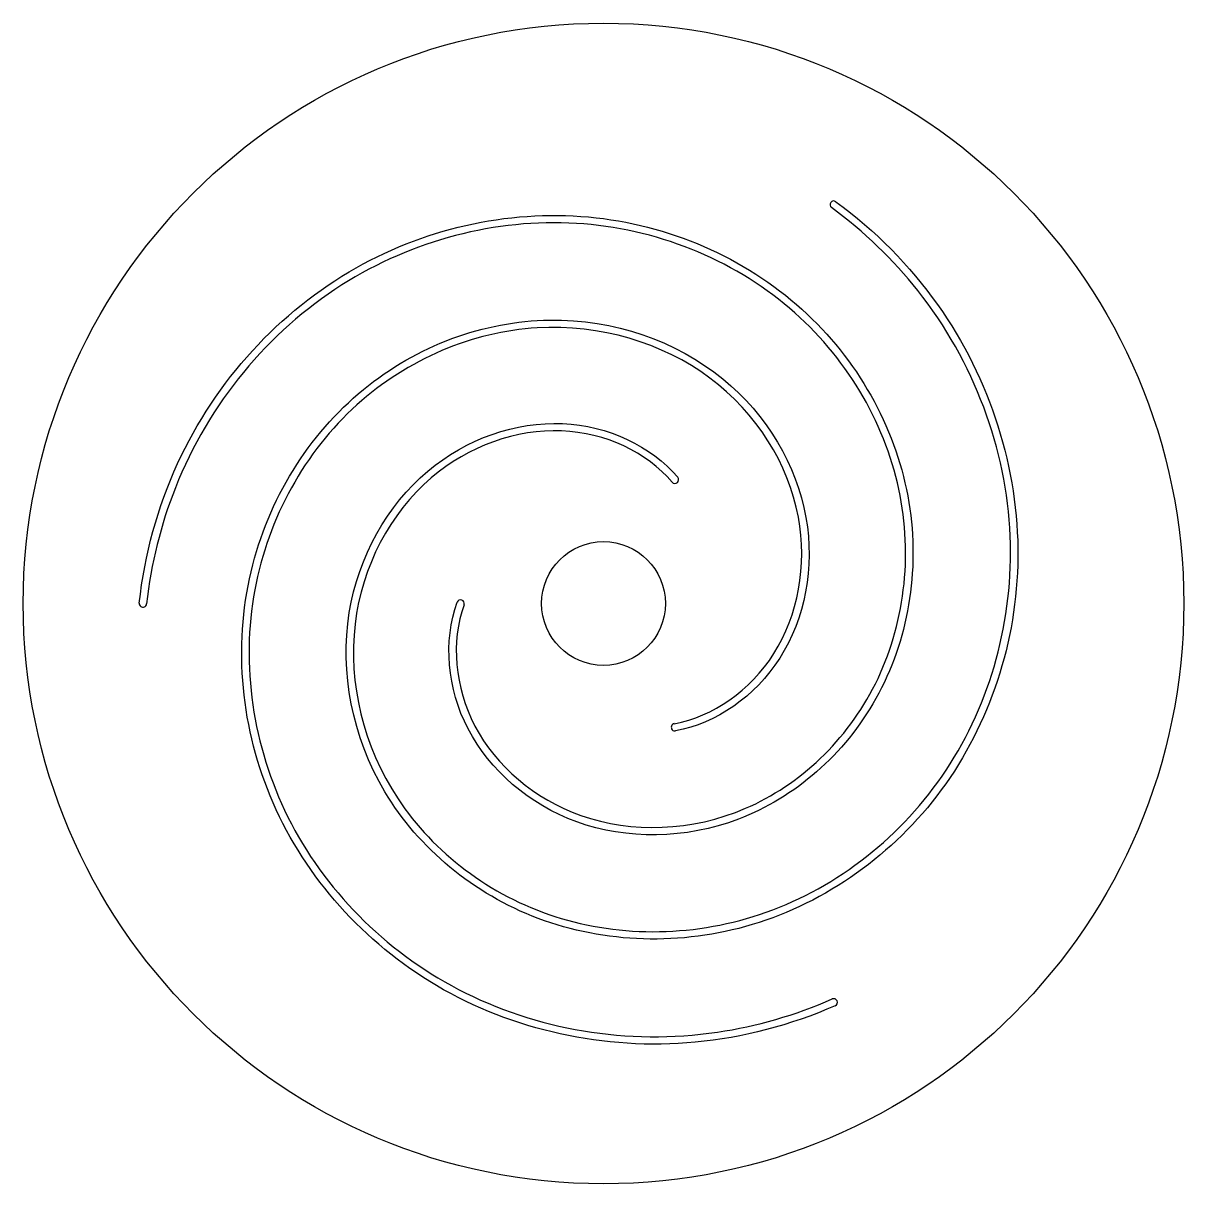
# Model space of a CAD drawing. Header units: millimetres. Extents: x -30 to 30, y -30 to 30.
import ezdxf

# ---------------------------------------------------------------- set-up
doc = ezdxf.new("R2010")
doc.units = ezdxf.units.MM
doc.layers.get('0').update_dxf_attribs({"linetype": 'CONTINUOUS'})

msp = doc.modelspace()

# ---------------------------------------------------------------- linework, layer by layer
for radius in [30, 3.2]:
    msp.add_circle((0, 0), radius)
for centre, radius, start, end in [((11.905, 20.62), 0.191, 53.73349, 233.73349), ((3.695, 6.4), 0.191, -139.47656, 40.52344), ((-23.809, 0), 0.19, 173.73349, 353.73349), ((-7.39, 0), 0.19, -19.47656, 160.52344), ((3.695, -6.4), 0.191, 100.52344, 280.52344), ((11.905, -20.62), 0.19, -66.26651, 113.73349)]:
    msp.add_arc(centre, radius, start, end)
for points, knots in [([(-23.999, 0.021), (-23.723, 2.532), (-23.049, 4.974), (-22.015, 7.23), (-20.048, 11.525), (-16.755, 15.112), (-12.787, 17.354), (-8.979, 19.506), (-4.569, 20.409), (-0.387, 19.944), (3.745, 19.484), (7.634, 17.688), (10.534, 14.957), (13.329, 12.324), (15.19, 8.836), (15.787, 5.221), (16.37, 1.685), (15.739, -1.95), (14.082, -4.916), (12.467, -7.809), (9.887, -10.043), (6.974, -11.149), (4.224, -12.193), (1.2, -12.222), (-1.379, -11.289), (-3.848, -10.396), (-5.885, -8.624), (-7, -6.482), (-8.093, -4.382), (-8.281, -1.947), (-7.57, 0.064)], [-1, -1, -1, -1, -0.938163, -0.938163, -0.938163, -0.820414, -0.820414, -0.820414, -0.707429, -0.707429, -0.707429, -0.595816, -0.595816, -0.595816, -0.488209, -0.488209, -0.488209, -0.382985, -0.382985, -0.382985, -0.280376, -0.280376, -0.280376, -0.183528, -0.183528, -0.183528, -0.09083, -0.09083, -0.09083, 0, 0, 0, 0]), ([(12.017, 20.773), (14.054, 19.279), (15.832, 17.474), (17.269, 15.451), (20.005, 11.6), (21.464, 6.954), (21.422, 2.397), (21.382, -1.977), (19.96, -6.247), (17.465, -9.637), (15.001, -12.986), (11.501, -15.455), (7.686, -16.601), (4.008, -17.705), (0.057, -17.573), (-3.372, -16.282), (-6.725, -15.02), (-9.558, -12.655), (-11.299, -9.738), (-12.996, -6.893), (-13.641, -3.541), (-13.142, -0.465), (-12.671, 2.438), (-11.185, 5.072), (-9.087, 6.839), (-7.079, 8.53), (-4.527, 9.408), (-2.113, 9.303), (0.252, 9.2), (2.455, 8.145), (3.84, 6.524)], [-1, -1, -1, -1, -0.938163, -0.938163, -0.938163, -0.820414, -0.820414, -0.820414, -0.707429, -0.707429, -0.707429, -0.595816, -0.595816, -0.595816, -0.488209, -0.488209, -0.488209, -0.382985, -0.382985, -0.382985, -0.280376, -0.280376, -0.280376, -0.183528, -0.183528, -0.183528, -0.09083, -0.09083, -0.09083, 0, 0, 0, 0]), ([(3.55, 6.277), (2.231, 7.82), (0.116, 8.833), (-2.165, 8.924), (-4.496, 9.017), (-6.97, 8.152), (-8.91, 6.49), (-11.029, 4.675), (-12.488, 1.929), (-12.842, -1.067), (-13.2, -4.105), (-12.422, -7.371), (-10.624, -10.095), (-8.782, -12.887), (-5.885, -15.088), (-2.52, -16.177), (0.92, -17.289), (4.826, -17.234), (8.404, -15.965), (12.113, -14.65), (15.448, -12.041), (17.717, -8.611), (20.013, -5.139), (21.206, -0.845), (21.024, 3.483), (20.834, 7.989), (19.153, 12.508), (16.248, 16.177), (14.974, 17.786), (13.473, 19.233), (11.792, 20.466)], [0, 0, 0, 0, 0.091294, 0.091294, 0.091294, 0.184617, 0.184617, 0.184617, 0.28654, 0.28654, 0.28654, 0.389887, 0.389887, 0.389887, 0.495821, 0.495821, 0.495821, 0.604111, 0.604111, 0.604111, 0.716321, 0.716321, 0.716321, 0.829892, 0.829892, 0.829892, 0.948147, 0.948147, 0.948147, 1, 1, 1, 1]), ([(-7.211, -0.064), (-7.888, -1.977), (-7.708, -4.316), (-6.646, -6.336), (-5.561, -8.402), (-3.575, -10.112), (-1.165, -10.961), (1.466, -11.889), (4.574, -11.78), (7.345, -10.588), (10.154, -9.379), (12.595, -7.072), (14.055, -4.154), (15.551, -1.162), (16.009, 2.448), (15.269, 5.906), (14.513, 9.442), (12.512, 12.796), (9.624, 15.261), (6.631, 17.815), (2.704, 19.399), (-1.401, 19.649), (-5.556, 19.901), (-9.871, 18.787), (-13.528, 16.466), (-17.335, 14.048), (-20.409, 10.333), (-22.134, 5.983), (-22.89, 4.075), (-23.393, 2.051), (-23.62, -0.021)], [0, 0, 0, 0, 0.091294, 0.091294, 0.091294, 0.184617, 0.184617, 0.184617, 0.28654, 0.28654, 0.28654, 0.389887, 0.389887, 0.389887, 0.495821, 0.495821, 0.495821, 0.604111, 0.604111, 0.604111, 0.716321, 0.716321, 0.716321, 0.829892, 0.829892, 0.829892, 0.948147, 0.948147, 0.948147, 1, 1, 1, 1]), ([(11.981, -20.794), (9.669, -21.811), (7.217, -22.448), (4.747, -22.681), (0.043, -23.124), (-4.71, -22.066), (-8.636, -19.751), (-12.403, -17.529), (-15.39, -14.162), (-17.079, -10.307), (-18.746, -6.498), (-19.135, -2.233), (-18.22, 1.644), (-17.337, 5.382), (-15.247, 8.737), (-12.415, 11.061), (-9.645, 13.334), (-6.181, 14.605), (-2.784, 14.654), (0.529, 14.701), (3.754, 13.583), (6.168, 11.614), (8.447, 9.755), (9.985, 7.15), (10.466, 4.45), (10.927, 1.866), (10.411, -0.784), (9.113, -2.822), (7.841, -4.818), (5.826, -6.198), (3.73, -6.588)], [-1, -1, -1, -1, -0.938163, -0.938163, -0.938163, -0.820414, -0.820414, -0.820414, -0.707429, -0.707429, -0.707429, -0.595816, -0.595816, -0.595816, -0.488209, -0.488209, -0.488209, -0.382985, -0.382985, -0.382985, -0.280376, -0.280376, -0.280376, -0.183528, -0.183528, -0.183528, -0.09083, -0.09083, -0.09083, 0, 0, 0, 0]), ([(3.66, -6.213), (5.656, -5.842), (7.592, -4.517), (8.811, -2.587), (10.056, -0.615), (10.544, 1.96), (10.075, 4.471), (9.563, 7.214), (7.915, 9.851), (5.497, 11.654), (3.045, 13.483), (-0.173, 14.443), (-3.43, 14.249), (-6.769, 14.049), (-10.124, 12.64), (-12.75, 10.27), (-15.433, 7.848), (-17.338, 4.438), (-18.028, 0.704), (-18.744, -3.165), (-18.152, -7.358), (-16.316, -11.038), (-14.457, -14.763), (-11.335, -17.942), (-7.496, -19.948), (-3.498, -22.037), (1.256, -22.841), (5.886, -22.16), (7.916, -21.861), (9.92, -21.284), (11.828, -20.445)], [0, 0, 0, 0, 0.091294, 0.091294, 0.091294, 0.184617, 0.184617, 0.184617, 0.28654, 0.28654, 0.28654, 0.389887, 0.389887, 0.389887, 0.495821, 0.495821, 0.495821, 0.604111, 0.604111, 0.604111, 0.716321, 0.716321, 0.716321, 0.829892, 0.829892, 0.829892, 0.948147, 0.948147, 0.948147, 1, 1, 1, 1])]:
    msp.add_open_spline(points, degree=3, knots=knots)

doc.saveas('drawing.dxf')
